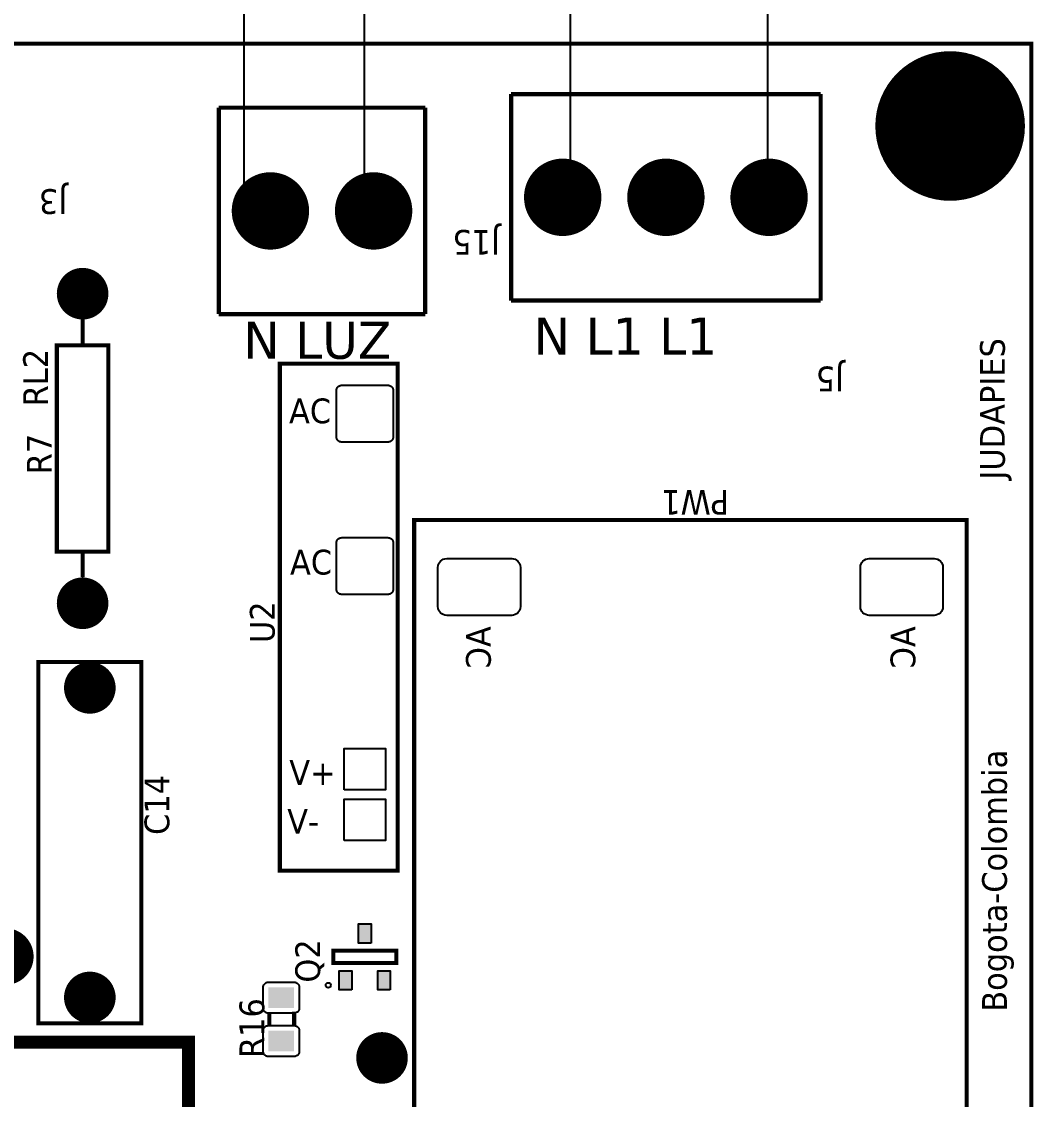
# Model space of a CAD drawing. Header units: millimetres. Extents: x 123.5 to 144.3, y 105.4 to 121.6.
# Drawn here: x 129.239 to 132.181, y 112.895 to 116.029 of the extents above; entities that cross this region are included whole.
import ezdxf

# ---------------------------------------------------------------- set-up
doc = ezdxf.new("R2010")
doc.units = ezdxf.units.MM
for name, color, linetype in [('BLK_12AWG', 7, 'Continuous'), ('DESC', 250, 'Continuous'), ('WIRES', 7, 'Continuous')]:
    doc.layers.add(name, color=color, linetype=linetype)
doc.styles.get("Standard").update_dxf_attribs({"font": 'tahoma.ttf'})

# ---------------------------------------------------------------- blocks, each defined once
blk = doc.blocks.new('RPAD')
blk.add_trace([(-0.5, -0.5), (-0.5, 0.5), (0.5, -0.5), (0.5, 0.5)])
blk = doc.blocks.new('EPAD')
at = {"const_width": 0.5}
blk.add_lwpolyline([(-0.25, 0, 1), (0.25, 0, 1)], format="xyb", close=True, dxfattribs=at)
blk = doc.blocks.new('DIELEC_CEGH')
for points, const_width in [([(130.0548, 110.4251), (134.9154, 110.4251), (134.9154, 114.4301), (130.0548, 114.4301), (130.0548, 110.4251)], 0.008), ([(130.0548, 110.4251), (134.9154, 110.4251), (134.9154, 114.4301), (130.0548, 114.4301), (130.0548, 110.4251)], 0.008), ([(130.0548, 110.4251), (134.9154, 110.4251), (134.9154, 114.4301), (130.0548, 114.4301), (130.0548, 110.4251)], 0.008), ([(132.3501, 112.0589), (132.98, 112.0589), (132.98, 112.4762), (132.3501, 112.4762), (132.3501, 112.0589)], 0.025), ([(132.3501, 112.0589), (132.98, 112.0589), (132.98, 112.4762), (132.3501, 112.4762), (132.3501, 112.0589)], 0.025), ([(132.3501, 112.0589), (132.98, 112.0589), (132.98, 112.4762), (132.3501, 112.4762), (132.3501, 112.0589)], 0.025), ([(133.0166, 112.1499), (133.7166, 112.1499), (133.7166, 112.3499), (133.0166, 112.3499), (133.0166, 112.1499)], 0.008), ([(133.0166, 112.1499), (133.7166, 112.1499), (133.7166, 112.3499), (133.0166, 112.3499), (133.0166, 112.1499)], 0.008), ([(133.0166, 112.1499), (133.7166, 112.1499), (133.7166, 112.3499), (133.0166, 112.3499), (133.0166, 112.1499)], 0.008), ([(133.9306, 112.2139), (134.3306, 112.2139), (134.3306, 112.3139), (133.9306, 112.3139), (133.9306, 112.2139)], 0.008), ([(133.9306, 112.2139), (134.3306, 112.2139), (134.3306, 112.3139), (133.9306, 112.3139), (133.9306, 112.2139)], 0.008), ([(133.9306, 112.2139), (134.3306, 112.2139), (134.3306, 112.3139), (133.9306, 112.3139), (133.9306, 112.2139)], 0.008), ([(133.8806, 112.2639), (133.9306, 112.2639)], 0.008), ([(133.8806, 112.2639), (133.9306, 112.2639)], 0.008), ([(133.8806, 112.2639), (133.9306, 112.2639)], 0.008), ([(134.3306, 112.2639), (134.3806, 112.2639)], 0.008), ([(134.3306, 112.2639), (134.3806, 112.2639)], 0.008), ([(134.3306, 112.2639), (134.3806, 112.2639)], 0.008), ([(134.391, 111.9999), (134.791, 111.9999)], 0.008), ([(134.391, 111.5999), (134.391, 111.9999)], 0.008), ([(134.391, 111.9999), (134.791, 111.9999)], 0.008), ([(134.391, 111.5999), (134.391, 111.9999)], 0.008), ([(134.391, 111.9999), (134.791, 111.9999)], 0.008), ([(134.391, 111.5999), (134.391, 111.9999)], 0.008), ([(134.791, 111.5999), (134.791, 111.9999)], 0.008), ([(134.791, 111.5999), (134.791, 111.9999)], 0.008), ([(134.791, 111.5999), (134.791, 111.9999)], 0.008), ([(133.0111, 111.9019), (133.0381, 111.9019)], 0.008), ([(133.0111, 111.9019), (133.0381, 111.9019)], 0.008), ([(133.0111, 111.9019), (133.0381, 111.9019)], 0.008), ([(133.3122, 111.6533), (134.2948, 111.6533), (134.2948, 111.8817), (133.3122, 111.8817), (133.3122, 111.6533)], 0.008), ([(133.3122, 111.6533), (134.2948, 111.6533), (134.2948, 111.8817), (133.3122, 111.8817), (133.3122, 111.6533)], 0.008), ([(133.3122, 111.6533), (134.2948, 111.6533), (134.2948, 111.8817), (133.3122, 111.8817), (133.3122, 111.6533)], 0.008), ([(133.0111, 111.8539), (133.0391, 111.8539)], 0.008), ([(133.0111, 111.8539), (133.0391, 111.8539)], 0.008), ([(133.0111, 111.8539), (133.0391, 111.8539)], 0.008), ([(133.1335, 111.6559), (133.1571, 111.6559), (133.1571, 111.778), (133.1335, 111.778), (133.1335, 111.6559)], 0.00787), ([(133.1335, 111.6559), (133.1571, 111.6559), (133.1571, 111.778), (133.1335, 111.778), (133.1335, 111.6559)], 0.00787), ([(133.1335, 111.6559), (133.1571, 111.6559), (133.1571, 111.778), (133.1335, 111.778), (133.1335, 111.6559)], 0.00787), ([(131.9291, 110.5504), (133.9921, 110.5504), (133.9921, 111.6213), (131.9291, 111.6213), (131.9291, 110.5504)], 0.008), ([(131.9291, 110.5504), (133.9921, 110.5504), (133.9921, 111.6213), (131.9291, 111.6213), (131.9291, 110.5504)], 0.008), ([(131.9291, 110.5504), (133.9921, 110.5504), (133.9921, 111.6213), (131.9291, 111.6213), (131.9291, 110.5504)], 0.008), ([(134.391, 111.5999), (134.791, 111.5999)], 0.008), ([(134.391, 111.5999), (134.791, 111.5999)], 0.008), ([(134.391, 111.5999), (134.791, 111.5999)], 0.008), ([(134.4174, 111.4334), (134.8174, 111.4334)], 0.008), ([(134.4174, 111.4334), (134.4174, 110.8334)], 0.008), ([(134.4174, 111.4334), (134.8174, 111.4334)], 0.008), ([(134.4174, 111.4334), (134.4174, 110.8334)], 0.008), ([(134.4174, 111.4334), (134.8174, 111.4334)], 0.008), ([(134.4174, 111.4334), (134.4174, 110.8334)], 0.008), ([(134.8174, 110.8334), (134.8174, 111.4334)], 0.008), ([(134.8174, 110.8334), (134.8174, 111.4334)], 0.008), ([(134.8174, 110.8334), (134.8174, 111.4334)], 0.008), ([(134.4174, 110.8334), (134.8174, 110.8334)], 0.008), ([(134.4174, 110.8334), (134.8174, 110.8334)], 0.008), ([(134.4174, 110.8334), (134.8174, 110.8334)], 0.008)]:
    blk.add_lwpolyline(points, dxfattribs=dict(const_width=const_width))
for points in [[(132.9621, 111.9139), (133.0021, 111.9139), (133.0031, 111.9139), (133.0041, 111.9137), (133.0051, 111.9135), (133.006, 111.9132), (133.0069, 111.9127), (133.0077, 111.9123), (133.0085, 111.9117), (133.0092, 111.911), (133.0098, 111.9103), (133.0104, 111.9096), (133.0109, 111.9087), (133.0113, 111.9079), (133.0116, 111.9069), (133.0119, 111.906), (133.012, 111.905), (133.0121, 111.9039), (133.0121, 111.8539), (133.012, 111.8529), (133.0119, 111.8519), (133.0116, 111.8509), (133.0113, 111.85), (133.0109, 111.8491), (133.0104, 111.8483), (133.0098, 111.8475), (133.0092, 111.8468), (133.0085, 111.8462), (133.0077, 111.8456), (133.0069, 111.8451), (133.006, 111.8447), (133.0051, 111.8444), (133.0041, 111.8441), (133.0031, 111.844), (133.0021, 111.8439), (132.9621, 111.8439), (132.9611, 111.844), (132.96, 111.8441), (132.9591, 111.8444), (132.9582, 111.8447), (132.9573, 111.8451), (132.9565, 111.8456), (132.9557, 111.8462), (132.955, 111.8468), (132.9543, 111.8475), (132.9538, 111.8483), (132.9533, 111.8491), (132.9529, 111.85), (132.9525, 111.8509), (132.9523, 111.8519), (132.9521, 111.8529), (132.9521, 111.8539), (132.9521, 111.9039), (132.9521, 111.905), (132.9523, 111.906), (132.9525, 111.9069), (132.9529, 111.9079), (132.9533, 111.9087), (132.9538, 111.9096), (132.9543, 111.9103), (132.955, 111.911), (132.9557, 111.9117), (132.9565, 111.9123), (132.9573, 111.9127), (132.9582, 111.9132), (132.9591, 111.9135), (132.96, 111.9137), (132.9611, 111.9139), (132.9621, 111.9139)], [(133.0461, 111.9139), (133.0861, 111.9139), (133.0871, 111.9139), (133.0881, 111.9137), (133.0891, 111.9135), (133.09, 111.9132), (133.0909, 111.9127), (133.0917, 111.9123), (133.0925, 111.9117), (133.0932, 111.911), (133.0938, 111.9103), (133.0944, 111.9096), (133.0949, 111.9087), (133.0953, 111.9079), (133.0956, 111.9069), (133.0959, 111.906), (133.096, 111.905), (133.0961, 111.9039), (133.0961, 111.8539), (133.096, 111.8529), (133.0959, 111.8519), (133.0956, 111.8509), (133.0953, 111.85), (133.0949, 111.8491), (133.0944, 111.8483), (133.0938, 111.8475), (133.0932, 111.8468), (133.0925, 111.8462), (133.0917, 111.8456), (133.0909, 111.8451), (133.09, 111.8447), (133.0891, 111.8444), (133.0881, 111.8441), (133.0871, 111.844), (133.0861, 111.8439), (133.0461, 111.8439), (133.0451, 111.844), (133.044, 111.8441), (133.0431, 111.8444), (133.0422, 111.8447), (133.0413, 111.8451), (133.0405, 111.8456), (133.0397, 111.8462), (133.039, 111.8468), (133.0383, 111.8475), (133.0378, 111.8483), (133.0373, 111.8491), (133.0369, 111.85), (133.0365, 111.8509), (133.0363, 111.8519), (133.0361, 111.8529), (133.0361, 111.8539), (133.0361, 111.9039), (133.0361, 111.905), (133.0363, 111.906), (133.0365, 111.9069), (133.0369, 111.9079), (133.0373, 111.9087), (133.0378, 111.9096), (133.0383, 111.9103), (133.039, 111.911), (133.0397, 111.9117), (133.0405, 111.9123), (133.0413, 111.9127), (133.0422, 111.9132), (133.0431, 111.9135), (133.044, 111.9137), (133.0451, 111.9139), (133.0461, 111.9139)], [(133.8578, 111.7719), (133.9478, 111.7719), (133.9488, 111.7719), (133.9498, 111.7718), (133.9508, 111.7715), (133.9517, 111.7712), (133.9526, 111.7708), (133.9534, 111.7703), (133.9542, 111.7697), (133.9549, 111.7691), (133.9555, 111.7684), (133.9561, 111.7676), (133.9566, 111.7668), (133.957, 111.7659), (133.9573, 111.765), (133.9576, 111.764), (133.9577, 111.763), (133.9578, 111.7619), (133.9578, 111.6719), (133.9577, 111.6709), (133.9576, 111.6699), (133.9573, 111.6689), (133.957, 111.668), (133.9566, 111.6671), (133.9561, 111.6663), (133.9555, 111.6655), (133.9549, 111.6648), (133.9542, 111.6642), (133.9534, 111.6636), (133.9526, 111.6631), (133.9517, 111.6627), (133.9508, 111.6624), (133.9498, 111.6621), (133.9488, 111.662), (133.9478, 111.6619), (133.8578, 111.6619), (133.8567, 111.662), (133.8557, 111.6621), (133.8548, 111.6624), (133.8538, 111.6627), (133.853, 111.6631), (133.8521, 111.6636), (133.8514, 111.6642), (133.8507, 111.6648), (133.85, 111.6655), (133.8494, 111.6663), (133.849, 111.6671), (133.8485, 111.668), (133.8482, 111.6689), (133.848, 111.6699), (133.8478, 111.6709), (133.8478, 111.6719), (133.8478, 111.7619), (133.8478, 111.763), (133.848, 111.764), (133.8482, 111.765), (133.8485, 111.7659), (133.849, 111.7668), (133.8494, 111.7676), (133.85, 111.7684), (133.8507, 111.7691), (133.8514, 111.7697), (133.8521, 111.7703), (133.853, 111.7708), (133.8538, 111.7712), (133.8548, 111.7715), (133.8557, 111.7718), (133.8567, 111.7719), (133.8578, 111.7719)], [(134.153, 111.7719), (134.243, 111.7719), (134.2441, 111.7719), (134.2451, 111.7718), (134.2461, 111.7715), (134.247, 111.7712), (134.2479, 111.7708), (134.2487, 111.7703), (134.2494, 111.7697), (134.2502, 111.7691), (134.2508, 111.7684), (134.2514, 111.7676), (134.2519, 111.7668), (134.2523, 111.7659), (134.2526, 111.765), (134.2528, 111.764), (134.253, 111.763), (134.253, 111.7619), (134.253, 111.6719), (134.253, 111.6709), (134.2528, 111.6699), (134.2526, 111.6689), (134.2523, 111.668), (134.2519, 111.6671), (134.2514, 111.6663), (134.2508, 111.6655), (134.2502, 111.6648), (134.2494, 111.6642), (134.2487, 111.6636), (134.2479, 111.6631), (134.247, 111.6627), (134.2461, 111.6624), (134.2451, 111.6621), (134.2441, 111.662), (134.243, 111.6619), (134.153, 111.6619), (134.152, 111.662), (134.151, 111.6621), (134.15, 111.6624), (134.1491, 111.6627), (134.1482, 111.6631), (134.1474, 111.6636), (134.1466, 111.6642), (134.1459, 111.6648), (134.1453, 111.6655), (134.1447, 111.6663), (134.1442, 111.6671), (134.1438, 111.668), (134.1435, 111.6689), (134.1432, 111.6699), (134.1431, 111.6709), (134.143, 111.6719), (134.143, 111.7619), (134.1431, 111.763), (134.1432, 111.764), (134.1435, 111.765), (134.1438, 111.7659), (134.1442, 111.7668), (134.1447, 111.7676), (134.1453, 111.7684), (134.1459, 111.7691), (134.1466, 111.7697), (134.1474, 111.7703), (134.1482, 111.7708), (134.1491, 111.7712), (134.15, 111.7715), (134.151, 111.7718), (134.152, 111.7719), (134.153, 111.7719)], [(133.0815, 111.7424), (133.0815, 111.7664), (133.1185, 111.7664), (133.1185, 111.7424), (133.0815, 111.7424)], [(133.3706, 111.7569), (133.4506, 111.7569), (133.4506, 111.6769), (133.3706, 111.6769), (133.3706, 111.7569)], [(133.4691, 111.7569), (133.5491, 111.7569), (133.5491, 111.6769), (133.4691, 111.6769), (133.4691, 111.7569)], [(133.1721, 111.7049), (133.1721, 111.7289), (133.2091, 111.7289), (133.2091, 111.7049), (133.1721, 111.7049)], [(133.0815, 111.6675), (133.0815, 111.6915), (133.1185, 111.6915), (133.1185, 111.6675), (133.0815, 111.6675)], [(133.8242, 111.5753), (133.9002, 111.5753), (133.9037, 111.575), (133.9069, 111.574), (133.9098, 111.5725), (133.9123, 111.5704), (133.9143, 111.5679), (133.9159, 111.565), (133.9168, 111.5618), (133.9172, 111.5583), (133.9172, 111.4323), (133.9168, 111.4289), (133.9159, 111.4256), (133.9143, 111.4227), (133.9123, 111.4202), (133.9098, 111.4182), (133.9069, 111.4166), (133.9037, 111.4157), (133.9002, 111.4153), (133.8242, 111.4153), (133.8207, 111.4157), (133.8175, 111.4166), (133.8146, 111.4182), (133.8121, 111.4202), (133.81, 111.4227), (133.8085, 111.4256), (133.8075, 111.4289), (133.8072, 111.4323), (133.8072, 111.5583), (133.8075, 111.5618), (133.8085, 111.565), (133.81, 111.5679), (133.8121, 111.5704), (133.8146, 111.5725), (133.8175, 111.574), (133.8207, 111.575), (133.8242, 111.5753)], [(133.8242, 110.7564), (133.9002, 110.7564), (133.9037, 110.7561), (133.9069, 110.7551), (133.9098, 110.7536), (133.9123, 110.7515), (133.9143, 110.749), (133.9159, 110.7461), (133.9168, 110.7429), (133.9172, 110.7394), (133.9172, 110.6134), (133.9168, 110.61), (133.9159, 110.6067), (133.9143, 110.6038), (133.9123, 110.6013), (133.9098, 110.5993), (133.9069, 110.5977), (133.9037, 110.5968), (133.9002, 110.5964), (133.8242, 110.5964), (133.8207, 110.5968), (133.8175, 110.5977), (133.8146, 110.5993), (133.8121, 110.6013), (133.81, 110.6038), (133.8085, 110.6067), (133.8075, 110.61), (133.8072, 110.6134), (133.8072, 110.7394), (133.8075, 110.7429), (133.8085, 110.7461), (133.81, 110.749), (133.8121, 110.7515), (133.8146, 110.7536), (133.8175, 110.7551), (133.8207, 110.7561), (133.8242, 110.7564)]]:
    blk.add_lwpolyline(points, close=True)
blk.add_circle((133.0902, 111.7878), 0.00492)
blk.add_circle((133.0902, 111.7878), 0.00492)
blk.add_circle((133.0902, 111.7878), 0.00492)
for name, p, xscale, yscale in [('EPAD', (133.1458, 112.4139), 0.11, 0.11), ('EPAD', (133.8306, 112.2639), 0.1, 0.1), ('EPAD', (134.4306, 112.2639), 0.1, 0.1), ('EPAD', (133.0666, 112.2499), 0.1, 0.1), ('EPAD', (133.6666, 112.2499), 0.1, 0.1), ('EPAD', (134.591, 111.8999), 0.15, 0.15), ('RPAD', (132.9821, 111.8789), 0.04, 0.05), ('RPAD', (133.0661, 111.8789), 0.04, 0.05), ('EPAD', (134.591, 111.6999), 0.15, 0.15), ('EPAD', (132.9494, 111.6836), 0.1, 0.1), ('EPAD', (134.6174, 111.3334), 0.15, 0.15), ('EPAD', (134.6174, 111.1334), 0.15, 0.15), ('EPAD', (134.6174, 110.9334), 0.15, 0.15), ('EPAD', (134.7556, 110.5825), 0.29, 0.29)]:
    blk.add_blockref(name, p, dxfattribs=dict(xscale=xscale, yscale=yscale))
at = {"xscale": 0.024, "yscale": 0.037, "rotation": 90}
for p in [(133.1, 111.7544), (133.1906, 111.7169), (133.1, 111.6795)]:
    blk.add_blockref('RPAD', p, dxfattribs=at)
at = {"width": 1.041667}
for s, p in [('RL2', (134.2123, 112.3311)), ('RL2', (134.2123, 112.3311)), ('RL2', (134.2123, 112.3311)), ('R7', (134.0806, 112.3239)), ('R7', (134.0806, 112.3239)), ('R7', (134.0806, 112.3239)), ('C14', (133.3816, 112.0959)), ('C14', (133.3816, 112.0959)), ('C14', (133.3816, 112.0959)), ('R16', (132.9491, 111.9119)), ('R16', (132.9491, 111.9119)), ('R16', (132.9491, 111.9119)), ('U2', (133.7535, 111.8917)), ('U2', (133.7535, 111.8917)), ('U2', (133.7535, 111.8917)), ('Q2', (133.0953, 111.8037)), ('Q2', (133.0953, 111.8037)), ('Q2', (133.0953, 111.8037)), ('Bogota-Colombia', (133.0389, 110.4725)), ('Bogota-Colombia', (133.0389, 110.4725)), ('Bogota-Colombia', (133.0389, 110.4725)), ('JUDAPIES', (134.0704, 110.4765)), ('JUDAPIES', (134.0704, 110.4765)), ('JUDAPIES', (134.0704, 110.4765))]:
    blk.add_text(s, height=0.048, dxfattribs=at).set_placement(p)
for s, height, rotation, width, p in [('J3', 0.048, 90, 1.041667, (134.6331, 112.2938)), ('J3', 0.048, 90, 1.041667, (134.6331, 112.2938)), ('J3', 0.048, 90, 1.041667, (134.6331, 112.2938)), ('N LUZ', 0.072, 270, 1.111111, (134.3045, 111.9526)), ('N LUZ', 0.072, 270, 1.111111, (134.3045, 111.9526)), ('N LUZ', 0.072, 270, 1.111111, (134.3045, 111.9526)), ('V-', 0.048, 270, 1.041667, (133.3841, 111.8674)), ('V-', 0.048, 270, 1.041667, (133.3841, 111.8674)), ('V-', 0.048, 270, 1.041667, (133.3841, 111.8674)), ('V+', 0.048, 270, 1.041667, (133.4786, 111.8634)), ('V+', 0.048, 270, 1.041667, (133.4786, 111.8634)), ('V+', 0.048, 270, 1.041667, (133.4786, 111.8634)), ('AC', 0.048, 270, 1.041667, (133.8863, 111.8619)), ('AC', 0.048, 270, 1.041667, (133.8863, 111.8619)), ('AC', 0.048, 270, 1.041667, (133.8863, 111.8619)), ('AC', 0.048, 270, 1.041667, (134.1795, 111.8638)), ('AC', 0.048, 270, 1.041667, (134.1795, 111.8638)), ('AC', 0.048, 270, 1.041667, (134.1795, 111.8638)), ('J15', 0.048, 90, 1.041667, (134.554, 111.4549)), ('J15', 0.048, 90, 1.041667, (134.554, 111.4549)), ('J15', 0.048, 90, 1.041667, (134.554, 111.4549)), ('N L1 L1', 0.072, 270, 1.111111, (134.3124, 111.3896)), ('N L1 L1', 0.072, 270, 1.111111, (134.3124, 111.3896)), ('N L1 L1', 0.072, 270, 1.111111, (134.3124, 111.3896)), ('PW1', 0.048, 90, 1.041667, (134.0501, 111.0109)), ('PW1', 0.048, 90, 1.041667, (134.0501, 111.0109)), ('PW1', 0.048, 90, 1.041667, (134.0501, 111.0109)), ('J5', 0.048, 90, 1.041667, (134.2893, 110.7881)), ('J5', 0.048, 90, 1.041667, (134.2893, 110.7881)), ('J5', 0.048, 90, 1.041667, (134.2893, 110.7881))]:
    blk.add_text(s, height=height, rotation=rotation, dxfattribs=dict(width=width)).set_placement(p)
at = {"text_generation_flag": 2, "width": 1.041667}
for p in [(133.7861, 111.4728), (133.7861, 111.4728), (133.7861, 111.4728), (133.7861, 110.65), (133.7861, 110.65), (133.7861, 110.65)]:
    blk.add_text('AC', height=0.048, dxfattribs=at).set_placement(p)

msp = doc.modelspace()

# ---------------------------------------------------------------- linework, layer by layer
at = {"layer": 'BLK_12AWG'}
msp.add_line((130.8357, 115.5714), (130.8357, 117.8165), dxfattribs=at)
at = {"layer": 'WIRES'}
for p, q in [((131.4091, 115.4857), (131.4091, 117.0415)), ((129.8866, 115.424), (129.8866, 116.1851)), ((130.2364, 115.4532), (130.2364, 116.0872))]:
    msp.add_line(p, q, dxfattribs=at)

# ---------------------------------------------------------------- block references
at = {"layer": 'DESC', "xscale": 1.5, "yscale": 1.5, "zscale": 1.5, "rotation": 90}
msp.add_blockref('DIELEC_CEGH', (297.8127, -86.4079), dxfattribs=at)

doc.saveas('drawing.dxf')
